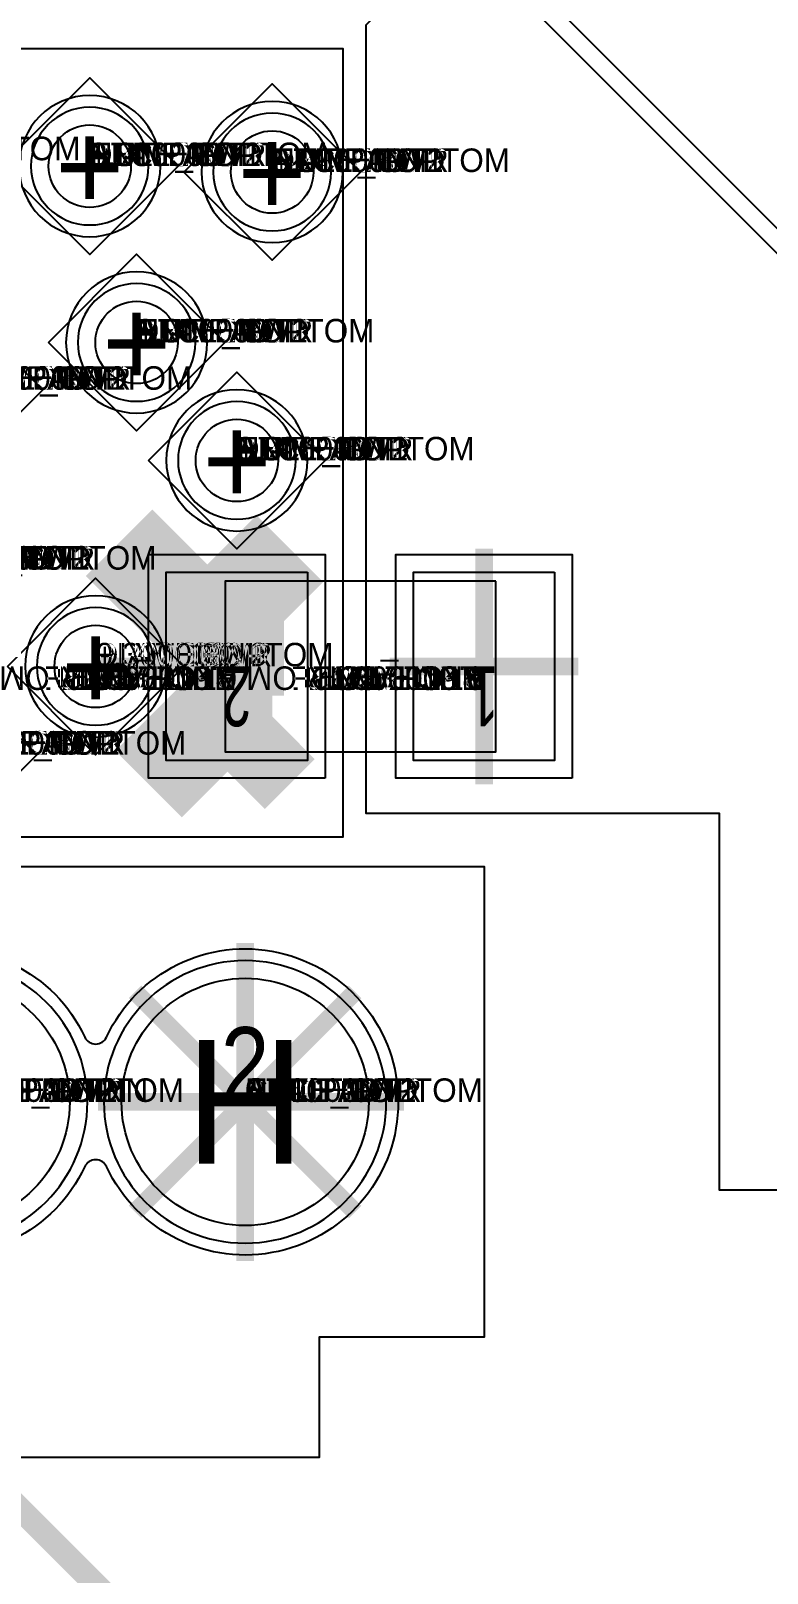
# Model space of a CAD drawing. Extents: x 0 to 323, y 0 to 320.
# Drawn here: x 126.45 to 132.71, y 74 to 87.1 of the extents above; entities that cross this region are included whole.
import ezdxf
from ezdxf.enums import TextEntityAlignment as Align

# ---------------------------------------------------------------- set-up
doc = ezdxf.new("R2010")
doc.units = 0
doc.header["$MEASUREMENT"] = 0
doc.layers.get('0').update_dxf_attribs({"linetype": 'CONTINUOUS'})
for name, color, linetype in [('CDN_FIGURES', 7, 'CONTINUOUS'), ('ETCH_BOTTOM', 7, 'CONTINUOUS'), ('ETCH_GND', 3, 'CONTINUOUS'), ('ETCH_INT1', 4, 'CONTINUOUS'), ('ETCH_INT2', 5, 'CONTINUOUS'), ('ETCH_PWR', 6, 'CONTINUOUS'), ('ETCH_TOP', 2, 'CONTINUOUS'), ('MANUFACTURING_NCLEGEND-1-6', 8, 'CONTINUOUS'), ('PACKAGE_GEOMETRY_ASSEMBLY_TOP', 11, 'CONTINUOUS'), ('PACKAGE_GEOMETRY_PIN_NUMBER', 9, 'CONTINUOUS')]:
    doc.layers.add(name, color=color, linetype=linetype)

# ---------------------------------------------------------------- blocks, each defined once
blk = doc.blocks.new('PAD_INFO')
for tag in ['SHAPE_TYPE', 'PAD_HEIGHT', 'PAD_LAYER', 'PAD_TYPE', 'PAD_WIDTH']:
    blk.add_attdef(tag, (0, 0), '', height=0.2)
at = {"flags": 2}
blk.add_attdef('CDN_TYPE', (0, 0), '', height=0.2, dxfattribs=at)
blk = doc.blocks.new('DRILL_INFO')
at = {"flags": 2}
blk.add_attdef('CDN_TYPE', (0, 0), '', height=0.2, dxfattribs=at)
for tag in ['FSHAPE', 'FCHAR', 'DRILL_HEIGHT', 'DIAMETER', 'PLATED', 'DRILL_WIDTH']:
    blk.add_attdef(tag, (0, 0), '', height=0.2)
blk = doc.blocks.new('VIA0700X0300')
at = {"layer": 'ETCH_BOTTOM'}
blk.add_circle((0, 0), 0.35, dxfattribs=at)
at = {"layer": 'ETCH_GND'}
blk.add_circle((0, 0), 0.35, dxfattribs=at)
at = {"layer": 'ETCH_INT1'}
blk.add_circle((0, 0), 0.35, dxfattribs=at)
at = {"layer": 'ETCH_INT2'}
blk.add_circle((0, 0), 0.35, dxfattribs=at)
at = {"layer": 'ETCH_PWR'}
blk.add_circle((0, 0), 0.35, dxfattribs=at)
at = {"layer": 'ETCH_TOP'}
blk.add_circle((0, 0), 0.35, dxfattribs=at)
ref = blk.add_blockref('PAD_INFO', (0, 0))
ref.add_attrib('PAD_LAYER', 'ETCH_TOP', (0, 0), dxfattribs={"height": 0.2})
ref.add_attrib('SHAPE_TYPE', 'NULL', (0, 0), dxfattribs={"height": 0.2})
ref.add_attrib('PAD_TYPE', 'ANTIPAD', (0, 0), dxfattribs={"height": 0.2})
ref.add_attrib('PAD_WIDTH', '0.000000', (0, 0), dxfattribs={"height": 0.2})
ref.add_attrib('PAD_HEIGHT', '0.000000', (0, 0), dxfattribs={"height": 0.2})
ref = blk.add_blockref('PAD_INFO', (0, 0))
ref.add_attrib('PAD_LAYER', 'ETCH_GND', (0, 0), dxfattribs={"height": 0.2})
ref.add_attrib('SHAPE_TYPE', 'NULL', (0, 0), dxfattribs={"height": 0.2})
ref.add_attrib('PAD_TYPE', 'ANTIPAD', (0, 0), dxfattribs={"height": 0.2})
ref.add_attrib('PAD_WIDTH', '0.000000', (0, 0), dxfattribs={"height": 0.2})
ref.add_attrib('PAD_HEIGHT', '0.000000', (0, 0), dxfattribs={"height": 0.2})
ref = blk.add_blockref('PAD_INFO', (0, 0))
ref.add_attrib('PAD_LAYER', 'ETCH_INT1', (0, 0), dxfattribs={"height": 0.2})
ref.add_attrib('SHAPE_TYPE', 'NULL', (0, 0), dxfattribs={"height": 0.2})
ref.add_attrib('PAD_TYPE', 'ANTIPAD', (0, 0), dxfattribs={"height": 0.2})
ref.add_attrib('PAD_WIDTH', '0.000000', (0, 0), dxfattribs={"height": 0.2})
ref.add_attrib('PAD_HEIGHT', '0.000000', (0, 0), dxfattribs={"height": 0.2})
ref = blk.add_blockref('PAD_INFO', (0, 0))
ref.add_attrib('PAD_LAYER', 'ETCH_INT2', (0, 0), dxfattribs={"height": 0.2})
ref.add_attrib('SHAPE_TYPE', 'NULL', (0, 0), dxfattribs={"height": 0.2})
ref.add_attrib('PAD_TYPE', 'ANTIPAD', (0, 0), dxfattribs={"height": 0.2})
ref.add_attrib('PAD_WIDTH', '0.000000', (0, 0), dxfattribs={"height": 0.2})
ref.add_attrib('PAD_HEIGHT', '0.000000', (0, 0), dxfattribs={"height": 0.2})
ref = blk.add_blockref('PAD_INFO', (0, 0))
ref.add_attrib('PAD_LAYER', 'ETCH_PWR', (0, 0), dxfattribs={"height": 0.2})
ref.add_attrib('SHAPE_TYPE', 'NULL', (0, 0), dxfattribs={"height": 0.2})
ref.add_attrib('PAD_TYPE', 'ANTIPAD', (0, 0), dxfattribs={"height": 0.2})
ref.add_attrib('PAD_WIDTH', '0.000000', (0, 0), dxfattribs={"height": 0.2})
ref.add_attrib('PAD_HEIGHT', '0.000000', (0, 0), dxfattribs={"height": 0.2})
ref = blk.add_blockref('PAD_INFO', (0, 0))
ref.add_attrib('PAD_LAYER', 'ETCH_BOTTOM', (0, 0), dxfattribs={"height": 0.2})
ref.add_attrib('SHAPE_TYPE', 'NULL', (0, 0), dxfattribs={"height": 0.2})
ref.add_attrib('PAD_TYPE', 'ANTIPAD', (0, 0), dxfattribs={"height": 0.2})
ref.add_attrib('PAD_WIDTH', '0.000000', (0, 0), dxfattribs={"height": 0.2})
ref.add_attrib('PAD_HEIGHT', '0.000000', (0, 0), dxfattribs={"height": 0.2})
ref = blk.add_blockref('PAD_INFO', (0, 0))
ref.add_attrib('PAD_LAYER', 'ETCH_TOP', (0, 0), dxfattribs={"height": 0.2})
ref.add_attrib('SHAPE_TYPE', 'NULL', (0, 0), dxfattribs={"height": 0.2})
ref.add_attrib('PAD_TYPE', 'THERMAL', (0, 0), dxfattribs={"height": 0.2})
ref.add_attrib('PAD_WIDTH', '0.000000', (0, 0), dxfattribs={"height": 0.2})
ref.add_attrib('PAD_HEIGHT', '0.000000', (0, 0), dxfattribs={"height": 0.2})
ref = blk.add_blockref('PAD_INFO', (0, 0))
ref.add_attrib('PAD_LAYER', 'ETCH_GND', (0, 0), dxfattribs={"height": 0.2})
ref.add_attrib('SHAPE_TYPE', 'NULL', (0, 0), dxfattribs={"height": 0.2})
ref.add_attrib('PAD_TYPE', 'THERMAL', (0, 0), dxfattribs={"height": 0.2})
ref.add_attrib('PAD_WIDTH', '0.000000', (0, 0), dxfattribs={"height": 0.2})
ref.add_attrib('PAD_HEIGHT', '0.000000', (0, 0), dxfattribs={"height": 0.2})
ref = blk.add_blockref('PAD_INFO', (0, 0))
ref.add_attrib('PAD_LAYER', 'ETCH_INT1', (0, 0), dxfattribs={"height": 0.2})
ref.add_attrib('SHAPE_TYPE', 'NULL', (0, 0), dxfattribs={"height": 0.2})
ref.add_attrib('PAD_TYPE', 'THERMAL', (0, 0), dxfattribs={"height": 0.2})
ref.add_attrib('PAD_WIDTH', '0.000000', (0, 0), dxfattribs={"height": 0.2})
ref.add_attrib('PAD_HEIGHT', '0.000000', (0, 0), dxfattribs={"height": 0.2})
ref = blk.add_blockref('PAD_INFO', (0, 0))
ref.add_attrib('PAD_LAYER', 'ETCH_INT2', (0, 0), dxfattribs={"height": 0.2})
ref.add_attrib('SHAPE_TYPE', 'NULL', (0, 0), dxfattribs={"height": 0.2})
ref.add_attrib('PAD_TYPE', 'THERMAL', (0, 0), dxfattribs={"height": 0.2})
ref.add_attrib('PAD_WIDTH', '0.000000', (0, 0), dxfattribs={"height": 0.2})
ref.add_attrib('PAD_HEIGHT', '0.000000', (0, 0), dxfattribs={"height": 0.2})
ref = blk.add_blockref('PAD_INFO', (0, 0))
ref.add_attrib('PAD_LAYER', 'ETCH_PWR', (0, 0), dxfattribs={"height": 0.2})
ref.add_attrib('SHAPE_TYPE', 'NULL', (0, 0), dxfattribs={"height": 0.2})
ref.add_attrib('PAD_TYPE', 'THERMAL', (0, 0), dxfattribs={"height": 0.2})
ref.add_attrib('PAD_WIDTH', '0.000000', (0, 0), dxfattribs={"height": 0.2})
ref.add_attrib('PAD_HEIGHT', '0.000000', (0, 0), dxfattribs={"height": 0.2})
ref = blk.add_blockref('PAD_INFO', (0, 0))
ref.add_attrib('PAD_LAYER', 'ETCH_BOTTOM', (0, 0), dxfattribs={"height": 0.2})
ref.add_attrib('SHAPE_TYPE', 'NULL', (0, 0), dxfattribs={"height": 0.2})
ref.add_attrib('PAD_TYPE', 'THERMAL', (0, 0), dxfattribs={"height": 0.2})
ref.add_attrib('PAD_WIDTH', '0.000000', (0, 0), dxfattribs={"height": 0.2})
ref.add_attrib('PAD_HEIGHT', '0.000000', (0, 0), dxfattribs={"height": 0.2})
ref = blk.add_blockref('PAD_INFO', (0, 0))
ref.add_attrib('PAD_LAYER', 'ETCH_TOP', (0, 0), dxfattribs={"height": 0.2})
ref.add_attrib('SHAPE_TYPE', 'CIRCLE', (0, 0), dxfattribs={"height": 0.2})
ref.add_attrib('PAD_TYPE', 'REGULAR', (0, 0), dxfattribs={"height": 0.2})
ref.add_attrib('PAD_WIDTH', '0.700000', (0, 0), dxfattribs={"height": 0.2})
ref.add_attrib('PAD_HEIGHT', '0.700000', (0, 0), dxfattribs={"height": 0.2})
ref = blk.add_blockref('PAD_INFO', (0, 0))
ref.add_attrib('PAD_LAYER', 'ETCH_GND', (0, 0), dxfattribs={"height": 0.2})
ref.add_attrib('SHAPE_TYPE', 'CIRCLE', (0, 0), dxfattribs={"height": 0.2})
ref.add_attrib('PAD_TYPE', 'REGULAR', (0, 0), dxfattribs={"height": 0.2})
ref.add_attrib('PAD_WIDTH', '0.700000', (0, 0), dxfattribs={"height": 0.2})
ref.add_attrib('PAD_HEIGHT', '0.700000', (0, 0), dxfattribs={"height": 0.2})
ref = blk.add_blockref('PAD_INFO', (0, 0))
ref.add_attrib('PAD_LAYER', 'ETCH_INT1', (0, 0), dxfattribs={"height": 0.2})
ref.add_attrib('SHAPE_TYPE', 'CIRCLE', (0, 0), dxfattribs={"height": 0.2})
ref.add_attrib('PAD_TYPE', 'REGULAR', (0, 0), dxfattribs={"height": 0.2})
ref.add_attrib('PAD_WIDTH', '0.700000', (0, 0), dxfattribs={"height": 0.2})
ref.add_attrib('PAD_HEIGHT', '0.700000', (0, 0), dxfattribs={"height": 0.2})
ref = blk.add_blockref('PAD_INFO', (0, 0))
ref.add_attrib('PAD_LAYER', 'ETCH_INT2', (0, 0), dxfattribs={"height": 0.2})
ref.add_attrib('SHAPE_TYPE', 'CIRCLE', (0, 0), dxfattribs={"height": 0.2})
ref.add_attrib('PAD_TYPE', 'REGULAR', (0, 0), dxfattribs={"height": 0.2})
ref.add_attrib('PAD_WIDTH', '0.700000', (0, 0), dxfattribs={"height": 0.2})
ref.add_attrib('PAD_HEIGHT', '0.700000', (0, 0), dxfattribs={"height": 0.2})
ref = blk.add_blockref('PAD_INFO', (0, 0))
ref.add_attrib('PAD_LAYER', 'ETCH_PWR', (0, 0), dxfattribs={"height": 0.2})
ref.add_attrib('SHAPE_TYPE', 'CIRCLE', (0, 0), dxfattribs={"height": 0.2})
ref.add_attrib('PAD_TYPE', 'REGULAR', (0, 0), dxfattribs={"height": 0.2})
ref.add_attrib('PAD_WIDTH', '0.700000', (0, 0), dxfattribs={"height": 0.2})
ref.add_attrib('PAD_HEIGHT', '0.700000', (0, 0), dxfattribs={"height": 0.2})
ref = blk.add_blockref('PAD_INFO', (0, 0))
ref.add_attrib('PAD_LAYER', 'ETCH_BOTTOM', (0, 0), dxfattribs={"height": 0.2})
ref.add_attrib('SHAPE_TYPE', 'CIRCLE', (0, 0), dxfattribs={"height": 0.2})
ref.add_attrib('PAD_TYPE', 'REGULAR', (0, 0), dxfattribs={"height": 0.2})
ref.add_attrib('PAD_WIDTH', '0.700000', (0, 0), dxfattribs={"height": 0.2})
ref.add_attrib('PAD_HEIGHT', '0.700000', (0, 0), dxfattribs={"height": 0.2})
ref = blk.add_blockref('DRILL_INFO', (0, 0))
ref.add_attrib('DIAMETER', '0.300000', (0, 0), dxfattribs={"height": 0.2})
ref.add_attrib('PLATED', 'PLATED', (0, 0), dxfattribs={"height": 0.2})
ref.add_attrib('FSHAPE', 'DIAMOND', (0, 0), dxfattribs={"height": 0.2})
ref.add_attrib('FCHAR', '+', (0, 0), dxfattribs={"height": 0.2})
ref.add_attrib('DRILL_WIDTH', '1.500000', (0, 0), dxfattribs={"height": 0.2})
ref.add_attrib('DRILL_HEIGHT', '1.500000', (0, 0), dxfattribs={"height": 0.2})
for tag in ['CDN_TYPE', 'PIN']:
    blk.add_attdef(tag, (0, 0), '', height=0.2)
at = {"flags": 2}
for tag in ['PSTKNAME', 'BBV']:
    blk.add_attdef(tag, (0, 0), '', height=0.2, dxfattribs=at)
blk = doc.blocks.new('FIGURE_DIAMOND')
at = {"layer": 'CDN_FIGURES'}
blk.add_lwpolyline([(-0.5, 0), (0, 0.5), (0.5, 0), (0, -0.5)], close=True, dxfattribs=at)
blk = doc.blocks.new('CR2100X1500TH')
at = {"layer": 'ETCH_BOTTOM'}
blk.add_circle((0, 0), 1.05, dxfattribs=at)
at = {"layer": 'ETCH_GND'}
blk.add_circle((0, 0), 1.05, dxfattribs=at)
at = {"layer": 'ETCH_INT1'}
blk.add_circle((0, 0), 1.05, dxfattribs=at)
at = {"layer": 'ETCH_INT2'}
blk.add_circle((0, 0), 1.05, dxfattribs=at)
at = {"layer": 'ETCH_PWR'}
blk.add_circle((0, 0), 1.05, dxfattribs=at)
at = {"layer": 'ETCH_TOP'}
blk.add_circle((0, 0), 1.05, dxfattribs=at)
ref = blk.add_blockref('PAD_INFO', (0, 0))
ref.add_attrib('PAD_LAYER', 'ETCH_TOP', (0, 0), dxfattribs={"height": 0.2})
ref.add_attrib('SHAPE_TYPE', 'NULL', (0, 0), dxfattribs={"height": 0.2})
ref.add_attrib('PAD_TYPE', 'ANTIPAD', (0, 0), dxfattribs={"height": 0.2})
ref.add_attrib('PAD_WIDTH', '0.000000', (0, 0), dxfattribs={"height": 0.2})
ref.add_attrib('PAD_HEIGHT', '0.000000', (0, 0), dxfattribs={"height": 0.2})
ref = blk.add_blockref('PAD_INFO', (0, 0))
ref.add_attrib('PAD_LAYER', 'ETCH_GND', (0, 0), dxfattribs={"height": 0.2})
ref.add_attrib('SHAPE_TYPE', 'NULL', (0, 0), dxfattribs={"height": 0.2})
ref.add_attrib('PAD_TYPE', 'ANTIPAD', (0, 0), dxfattribs={"height": 0.2})
ref.add_attrib('PAD_WIDTH', '0.000000', (0, 0), dxfattribs={"height": 0.2})
ref.add_attrib('PAD_HEIGHT', '0.000000', (0, 0), dxfattribs={"height": 0.2})
ref = blk.add_blockref('PAD_INFO', (0, 0))
ref.add_attrib('PAD_LAYER', 'ETCH_INT1', (0, 0), dxfattribs={"height": 0.2})
ref.add_attrib('SHAPE_TYPE', 'NULL', (0, 0), dxfattribs={"height": 0.2})
ref.add_attrib('PAD_TYPE', 'ANTIPAD', (0, 0), dxfattribs={"height": 0.2})
ref.add_attrib('PAD_WIDTH', '0.000000', (0, 0), dxfattribs={"height": 0.2})
ref.add_attrib('PAD_HEIGHT', '0.000000', (0, 0), dxfattribs={"height": 0.2})
ref = blk.add_blockref('PAD_INFO', (0, 0))
ref.add_attrib('PAD_LAYER', 'ETCH_INT2', (0, 0), dxfattribs={"height": 0.2})
ref.add_attrib('SHAPE_TYPE', 'NULL', (0, 0), dxfattribs={"height": 0.2})
ref.add_attrib('PAD_TYPE', 'ANTIPAD', (0, 0), dxfattribs={"height": 0.2})
ref.add_attrib('PAD_WIDTH', '0.000000', (0, 0), dxfattribs={"height": 0.2})
ref.add_attrib('PAD_HEIGHT', '0.000000', (0, 0), dxfattribs={"height": 0.2})
ref = blk.add_blockref('PAD_INFO', (0, 0))
ref.add_attrib('PAD_LAYER', 'ETCH_PWR', (0, 0), dxfattribs={"height": 0.2})
ref.add_attrib('SHAPE_TYPE', 'NULL', (0, 0), dxfattribs={"height": 0.2})
ref.add_attrib('PAD_TYPE', 'ANTIPAD', (0, 0), dxfattribs={"height": 0.2})
ref.add_attrib('PAD_WIDTH', '0.000000', (0, 0), dxfattribs={"height": 0.2})
ref.add_attrib('PAD_HEIGHT', '0.000000', (0, 0), dxfattribs={"height": 0.2})
ref = blk.add_blockref('PAD_INFO', (0, 0))
ref.add_attrib('PAD_LAYER', 'ETCH_BOTTOM', (0, 0), dxfattribs={"height": 0.2})
ref.add_attrib('SHAPE_TYPE', 'NULL', (0, 0), dxfattribs={"height": 0.2})
ref.add_attrib('PAD_TYPE', 'ANTIPAD', (0, 0), dxfattribs={"height": 0.2})
ref.add_attrib('PAD_WIDTH', '0.000000', (0, 0), dxfattribs={"height": 0.2})
ref.add_attrib('PAD_HEIGHT', '0.000000', (0, 0), dxfattribs={"height": 0.2})
ref = blk.add_blockref('PAD_INFO', (0, 0))
ref.add_attrib('PAD_LAYER', 'ETCH_TOP', (0, 0), dxfattribs={"height": 0.2})
ref.add_attrib('SHAPE_TYPE', 'NULL', (0, 0), dxfattribs={"height": 0.2})
ref.add_attrib('PAD_TYPE', 'THERMAL', (0, 0), dxfattribs={"height": 0.2})
ref.add_attrib('PAD_WIDTH', '0.000000', (0, 0), dxfattribs={"height": 0.2})
ref.add_attrib('PAD_HEIGHT', '0.000000', (0, 0), dxfattribs={"height": 0.2})
ref = blk.add_blockref('PAD_INFO', (0, 0))
ref.add_attrib('PAD_LAYER', 'ETCH_GND', (0, 0), dxfattribs={"height": 0.2})
ref.add_attrib('SHAPE_TYPE', 'NULL', (0, 0), dxfattribs={"height": 0.2})
ref.add_attrib('PAD_TYPE', 'THERMAL', (0, 0), dxfattribs={"height": 0.2})
ref.add_attrib('PAD_WIDTH', '0.000000', (0, 0), dxfattribs={"height": 0.2})
ref.add_attrib('PAD_HEIGHT', '0.000000', (0, 0), dxfattribs={"height": 0.2})
ref = blk.add_blockref('PAD_INFO', (0, 0))
ref.add_attrib('PAD_LAYER', 'ETCH_INT1', (0, 0), dxfattribs={"height": 0.2})
ref.add_attrib('SHAPE_TYPE', 'NULL', (0, 0), dxfattribs={"height": 0.2})
ref.add_attrib('PAD_TYPE', 'THERMAL', (0, 0), dxfattribs={"height": 0.2})
ref.add_attrib('PAD_WIDTH', '0.000000', (0, 0), dxfattribs={"height": 0.2})
ref.add_attrib('PAD_HEIGHT', '0.000000', (0, 0), dxfattribs={"height": 0.2})
ref = blk.add_blockref('PAD_INFO', (0, 0))
ref.add_attrib('PAD_LAYER', 'ETCH_INT2', (0, 0), dxfattribs={"height": 0.2})
ref.add_attrib('SHAPE_TYPE', 'NULL', (0, 0), dxfattribs={"height": 0.2})
ref.add_attrib('PAD_TYPE', 'THERMAL', (0, 0), dxfattribs={"height": 0.2})
ref.add_attrib('PAD_WIDTH', '0.000000', (0, 0), dxfattribs={"height": 0.2})
ref.add_attrib('PAD_HEIGHT', '0.000000', (0, 0), dxfattribs={"height": 0.2})
ref = blk.add_blockref('PAD_INFO', (0, 0))
ref.add_attrib('PAD_LAYER', 'ETCH_PWR', (0, 0), dxfattribs={"height": 0.2})
ref.add_attrib('SHAPE_TYPE', 'NULL', (0, 0), dxfattribs={"height": 0.2})
ref.add_attrib('PAD_TYPE', 'THERMAL', (0, 0), dxfattribs={"height": 0.2})
ref.add_attrib('PAD_WIDTH', '0.000000', (0, 0), dxfattribs={"height": 0.2})
ref.add_attrib('PAD_HEIGHT', '0.000000', (0, 0), dxfattribs={"height": 0.2})
ref = blk.add_blockref('PAD_INFO', (0, 0))
ref.add_attrib('PAD_LAYER', 'ETCH_BOTTOM', (0, 0), dxfattribs={"height": 0.2})
ref.add_attrib('SHAPE_TYPE', 'NULL', (0, 0), dxfattribs={"height": 0.2})
ref.add_attrib('PAD_TYPE', 'THERMAL', (0, 0), dxfattribs={"height": 0.2})
ref.add_attrib('PAD_WIDTH', '0.000000', (0, 0), dxfattribs={"height": 0.2})
ref.add_attrib('PAD_HEIGHT', '0.000000', (0, 0), dxfattribs={"height": 0.2})
ref = blk.add_blockref('PAD_INFO', (0, 0))
ref.add_attrib('PAD_LAYER', 'ETCH_TOP', (0, 0), dxfattribs={"height": 0.2})
ref.add_attrib('SHAPE_TYPE', 'CIRCLE', (0, 0), dxfattribs={"height": 0.2})
ref.add_attrib('PAD_TYPE', 'REGULAR', (0, 0), dxfattribs={"height": 0.2})
ref.add_attrib('PAD_WIDTH', '2.100000', (0, 0), dxfattribs={"height": 0.2})
ref.add_attrib('PAD_HEIGHT', '2.100000', (0, 0), dxfattribs={"height": 0.2})
ref = blk.add_blockref('PAD_INFO', (0, 0))
ref.add_attrib('PAD_LAYER', 'ETCH_GND', (0, 0), dxfattribs={"height": 0.2})
ref.add_attrib('SHAPE_TYPE', 'CIRCLE', (0, 0), dxfattribs={"height": 0.2})
ref.add_attrib('PAD_TYPE', 'REGULAR', (0, 0), dxfattribs={"height": 0.2})
ref.add_attrib('PAD_WIDTH', '2.100000', (0, 0), dxfattribs={"height": 0.2})
ref.add_attrib('PAD_HEIGHT', '2.100000', (0, 0), dxfattribs={"height": 0.2})
ref = blk.add_blockref('PAD_INFO', (0, 0))
ref.add_attrib('PAD_LAYER', 'ETCH_INT1', (0, 0), dxfattribs={"height": 0.2})
ref.add_attrib('SHAPE_TYPE', 'CIRCLE', (0, 0), dxfattribs={"height": 0.2})
ref.add_attrib('PAD_TYPE', 'REGULAR', (0, 0), dxfattribs={"height": 0.2})
ref.add_attrib('PAD_WIDTH', '2.100000', (0, 0), dxfattribs={"height": 0.2})
ref.add_attrib('PAD_HEIGHT', '2.100000', (0, 0), dxfattribs={"height": 0.2})
ref = blk.add_blockref('PAD_INFO', (0, 0))
ref.add_attrib('PAD_LAYER', 'ETCH_INT2', (0, 0), dxfattribs={"height": 0.2})
ref.add_attrib('SHAPE_TYPE', 'CIRCLE', (0, 0), dxfattribs={"height": 0.2})
ref.add_attrib('PAD_TYPE', 'REGULAR', (0, 0), dxfattribs={"height": 0.2})
ref.add_attrib('PAD_WIDTH', '2.100000', (0, 0), dxfattribs={"height": 0.2})
ref.add_attrib('PAD_HEIGHT', '2.100000', (0, 0), dxfattribs={"height": 0.2})
ref = blk.add_blockref('PAD_INFO', (0, 0))
ref.add_attrib('PAD_LAYER', 'ETCH_PWR', (0, 0), dxfattribs={"height": 0.2})
ref.add_attrib('SHAPE_TYPE', 'CIRCLE', (0, 0), dxfattribs={"height": 0.2})
ref.add_attrib('PAD_TYPE', 'REGULAR', (0, 0), dxfattribs={"height": 0.2})
ref.add_attrib('PAD_WIDTH', '2.100000', (0, 0), dxfattribs={"height": 0.2})
ref.add_attrib('PAD_HEIGHT', '2.100000', (0, 0), dxfattribs={"height": 0.2})
ref = blk.add_blockref('PAD_INFO', (0, 0))
ref.add_attrib('PAD_LAYER', 'ETCH_BOTTOM', (0, 0), dxfattribs={"height": 0.2})
ref.add_attrib('SHAPE_TYPE', 'CIRCLE', (0, 0), dxfattribs={"height": 0.2})
ref.add_attrib('PAD_TYPE', 'REGULAR', (0, 0), dxfattribs={"height": 0.2})
ref.add_attrib('PAD_WIDTH', '2.100000', (0, 0), dxfattribs={"height": 0.2})
ref.add_attrib('PAD_HEIGHT', '2.100000', (0, 0), dxfattribs={"height": 0.2})
ref = blk.add_blockref('DRILL_INFO', (0, 0))
ref.add_attrib('DIAMETER', '1.500000', (0, 0), dxfattribs={"height": 0.2})
ref.add_attrib('PLATED', 'PLATED', (0, 0), dxfattribs={"height": 0.2})
ref.add_attrib('FSHAPE', 'CIRCLE', (0, 0), dxfattribs={"height": 0.2})
ref.add_attrib('FCHAR', 'H', (0, 0), dxfattribs={"height": 0.2})
ref.add_attrib('DRILL_WIDTH', '2.100000', (0, 0), dxfattribs={"height": 0.2})
ref.add_attrib('DRILL_HEIGHT', '2.100000', (0, 0), dxfattribs={"height": 0.2})
for tag in ['CDN_TYPE', 'PIN']:
    blk.add_attdef(tag, (0, 0), '', height=0.2)
at = {"flags": 2}
for tag in ['PSTKNAME', 'BBV']:
    blk.add_attdef(tag, (0, 0), '', height=0.2, dxfattribs=at)
blk = doc.blocks.new('F535')
at = {"layer": 'PACKAGE_GEOMETRY_ASSEMBLY_TOP'}
blk.add_lwpolyline([(-3.3, 2), (3.3, 2), (3.3, -2), (1.9, -2), (1.9, -3.02), (-1.9, -3.02), (-1.9, -2), (-3.3, -2)], close=True, dxfattribs=at)
at = {"layer": 'ETCH_TOP'}
ref = blk.add_blockref('CR2100X1500TH', (-1.27, 0), dxfattribs=at)
ref.add_attrib('CDN_TYPE', 'PIN', (0, 0), dxfattribs={"height": 0.2})
ref.add_attrib('PIN', '1', (0, 0), dxfattribs={"height": 0.2})
ref = blk.add_blockref('CR2100X1500TH', (1.27, 0), dxfattribs=at)
ref.add_attrib('CDN_TYPE', 'PIN', (0, 0), dxfattribs={"height": 0.2})
ref.add_attrib('PIN', '2', (0, 0), dxfattribs={"height": 0.2})
at = {"flags": 2}
for tag in ['SYMBOL_TYPE', 'CDN_TYPE', 'REFDES']:
    blk.add_attdef(tag, (0, 0), '', height=0.2, dxfattribs=at)
blk = doc.blocks.new('FIGURE_CIRCLE')
at = {"layer": 'CDN_FIGURES'}
blk.add_circle((0, 0), 0.5, dxfattribs=at)
blk = doc.blocks.new('RC1200X1600TS')
at = {"layer": 'ETCH_TOP'}
blk.add_lwpolyline([(-0.6, -0.8), (-0.6, 0.8), (0.6, 0.8), (0.6, -0.8)], close=True, dxfattribs=at)
ref = blk.add_blockref('PAD_INFO', (0, 0))
ref.add_attrib('PAD_LAYER', 'ETCH_TOP', (0, 0), dxfattribs={"height": 0.2})
ref.add_attrib('SHAPE_TYPE', 'NULL', (0, 0), dxfattribs={"height": 0.2})
ref.add_attrib('PAD_TYPE', 'ANTIPAD', (0, 0), dxfattribs={"height": 0.2})
ref.add_attrib('PAD_WIDTH', '0.000000', (0, 0), dxfattribs={"height": 0.2})
ref.add_attrib('PAD_HEIGHT', '0.000000', (0, 0), dxfattribs={"height": 0.2})
ref = blk.add_blockref('PAD_INFO', (0, 0))
ref.add_attrib('PAD_LAYER', 'ETCH_GND', (0, 0), dxfattribs={"height": 0.2})
ref.add_attrib('SHAPE_TYPE', 'NULL', (0, 0), dxfattribs={"height": 0.2})
ref.add_attrib('PAD_TYPE', 'ANTIPAD', (0, 0), dxfattribs={"height": 0.2})
ref.add_attrib('PAD_WIDTH', '0.000000', (0, 0), dxfattribs={"height": 0.2})
ref.add_attrib('PAD_HEIGHT', '0.000000', (0, 0), dxfattribs={"height": 0.2})
ref = blk.add_blockref('PAD_INFO', (0, 0))
ref.add_attrib('PAD_LAYER', 'ETCH_INT1', (0, 0), dxfattribs={"height": 0.2})
ref.add_attrib('SHAPE_TYPE', 'NULL', (0, 0), dxfattribs={"height": 0.2})
ref.add_attrib('PAD_TYPE', 'ANTIPAD', (0, 0), dxfattribs={"height": 0.2})
ref.add_attrib('PAD_WIDTH', '0.000000', (0, 0), dxfattribs={"height": 0.2})
ref.add_attrib('PAD_HEIGHT', '0.000000', (0, 0), dxfattribs={"height": 0.2})
ref = blk.add_blockref('PAD_INFO', (0, 0))
ref.add_attrib('PAD_LAYER', 'ETCH_INT2', (0, 0), dxfattribs={"height": 0.2})
ref.add_attrib('SHAPE_TYPE', 'NULL', (0, 0), dxfattribs={"height": 0.2})
ref.add_attrib('PAD_TYPE', 'ANTIPAD', (0, 0), dxfattribs={"height": 0.2})
ref.add_attrib('PAD_WIDTH', '0.000000', (0, 0), dxfattribs={"height": 0.2})
ref.add_attrib('PAD_HEIGHT', '0.000000', (0, 0), dxfattribs={"height": 0.2})
ref = blk.add_blockref('PAD_INFO', (0, 0))
ref.add_attrib('PAD_LAYER', 'ETCH_PWR', (0, 0), dxfattribs={"height": 0.2})
ref.add_attrib('SHAPE_TYPE', 'NULL', (0, 0), dxfattribs={"height": 0.2})
ref.add_attrib('PAD_TYPE', 'ANTIPAD', (0, 0), dxfattribs={"height": 0.2})
ref.add_attrib('PAD_WIDTH', '0.000000', (0, 0), dxfattribs={"height": 0.2})
ref.add_attrib('PAD_HEIGHT', '0.000000', (0, 0), dxfattribs={"height": 0.2})
ref = blk.add_blockref('PAD_INFO', (0, 0))
ref.add_attrib('PAD_LAYER', 'ETCH_BOTTOM', (0, 0), dxfattribs={"height": 0.2})
ref.add_attrib('SHAPE_TYPE', 'NULL', (0, 0), dxfattribs={"height": 0.2})
ref.add_attrib('PAD_TYPE', 'ANTIPAD', (0, 0), dxfattribs={"height": 0.2})
ref.add_attrib('PAD_WIDTH', '0.000000', (0, 0), dxfattribs={"height": 0.2})
ref.add_attrib('PAD_HEIGHT', '0.000000', (0, 0), dxfattribs={"height": 0.2})
ref = blk.add_blockref('PAD_INFO', (0, 0))
ref.add_attrib('PAD_LAYER', 'ETCH_TOP', (0, 0), dxfattribs={"height": 0.2})
ref.add_attrib('SHAPE_TYPE', 'NULL', (0, 0), dxfattribs={"height": 0.2})
ref.add_attrib('PAD_TYPE', 'THERMAL', (0, 0), dxfattribs={"height": 0.2})
ref.add_attrib('PAD_WIDTH', '0.000000', (0, 0), dxfattribs={"height": 0.2})
ref.add_attrib('PAD_HEIGHT', '0.000000', (0, 0), dxfattribs={"height": 0.2})
ref = blk.add_blockref('PAD_INFO', (0, 0))
ref.add_attrib('PAD_LAYER', 'ETCH_GND', (0, 0), dxfattribs={"height": 0.2})
ref.add_attrib('SHAPE_TYPE', 'NULL', (0, 0), dxfattribs={"height": 0.2})
ref.add_attrib('PAD_TYPE', 'THERMAL', (0, 0), dxfattribs={"height": 0.2})
ref.add_attrib('PAD_WIDTH', '0.000000', (0, 0), dxfattribs={"height": 0.2})
ref.add_attrib('PAD_HEIGHT', '0.000000', (0, 0), dxfattribs={"height": 0.2})
ref = blk.add_blockref('PAD_INFO', (0, 0))
ref.add_attrib('PAD_LAYER', 'ETCH_INT1', (0, 0), dxfattribs={"height": 0.2})
ref.add_attrib('SHAPE_TYPE', 'NULL', (0, 0), dxfattribs={"height": 0.2})
ref.add_attrib('PAD_TYPE', 'THERMAL', (0, 0), dxfattribs={"height": 0.2})
ref.add_attrib('PAD_WIDTH', '0.000000', (0, 0), dxfattribs={"height": 0.2})
ref.add_attrib('PAD_HEIGHT', '0.000000', (0, 0), dxfattribs={"height": 0.2})
ref = blk.add_blockref('PAD_INFO', (0, 0))
ref.add_attrib('PAD_LAYER', 'ETCH_INT2', (0, 0), dxfattribs={"height": 0.2})
ref.add_attrib('SHAPE_TYPE', 'NULL', (0, 0), dxfattribs={"height": 0.2})
ref.add_attrib('PAD_TYPE', 'THERMAL', (0, 0), dxfattribs={"height": 0.2})
ref.add_attrib('PAD_WIDTH', '0.000000', (0, 0), dxfattribs={"height": 0.2})
ref.add_attrib('PAD_HEIGHT', '0.000000', (0, 0), dxfattribs={"height": 0.2})
ref = blk.add_blockref('PAD_INFO', (0, 0))
ref.add_attrib('PAD_LAYER', 'ETCH_PWR', (0, 0), dxfattribs={"height": 0.2})
ref.add_attrib('SHAPE_TYPE', 'NULL', (0, 0), dxfattribs={"height": 0.2})
ref.add_attrib('PAD_TYPE', 'THERMAL', (0, 0), dxfattribs={"height": 0.2})
ref.add_attrib('PAD_WIDTH', '0.000000', (0, 0), dxfattribs={"height": 0.2})
ref.add_attrib('PAD_HEIGHT', '0.000000', (0, 0), dxfattribs={"height": 0.2})
ref = blk.add_blockref('PAD_INFO', (0, 0))
ref.add_attrib('PAD_LAYER', 'ETCH_BOTTOM', (0, 0), dxfattribs={"height": 0.2})
ref.add_attrib('SHAPE_TYPE', 'NULL', (0, 0), dxfattribs={"height": 0.2})
ref.add_attrib('PAD_TYPE', 'THERMAL', (0, 0), dxfattribs={"height": 0.2})
ref.add_attrib('PAD_WIDTH', '0.000000', (0, 0), dxfattribs={"height": 0.2})
ref.add_attrib('PAD_HEIGHT', '0.000000', (0, 0), dxfattribs={"height": 0.2})
ref = blk.add_blockref('PAD_INFO', (0, 0))
ref.add_attrib('PAD_LAYER', 'ETCH_GND', (0, 0), dxfattribs={"height": 0.2})
ref.add_attrib('SHAPE_TYPE', 'NULL', (0, 0), dxfattribs={"height": 0.2})
ref.add_attrib('PAD_TYPE', 'REGULAR', (0, 0), dxfattribs={"height": 0.2})
ref.add_attrib('PAD_WIDTH', '0.000000', (0, 0), dxfattribs={"height": 0.2})
ref.add_attrib('PAD_HEIGHT', '0.000000', (0, 0), dxfattribs={"height": 0.2})
ref = blk.add_blockref('PAD_INFO', (0, 0))
ref.add_attrib('PAD_LAYER', 'ETCH_INT1', (0, 0), dxfattribs={"height": 0.2})
ref.add_attrib('SHAPE_TYPE', 'NULL', (0, 0), dxfattribs={"height": 0.2})
ref.add_attrib('PAD_TYPE', 'REGULAR', (0, 0), dxfattribs={"height": 0.2})
ref.add_attrib('PAD_WIDTH', '0.000000', (0, 0), dxfattribs={"height": 0.2})
ref.add_attrib('PAD_HEIGHT', '0.000000', (0, 0), dxfattribs={"height": 0.2})
ref = blk.add_blockref('PAD_INFO', (0, 0))
ref.add_attrib('PAD_LAYER', 'ETCH_INT2', (0, 0), dxfattribs={"height": 0.2})
ref.add_attrib('SHAPE_TYPE', 'NULL', (0, 0), dxfattribs={"height": 0.2})
ref.add_attrib('PAD_TYPE', 'REGULAR', (0, 0), dxfattribs={"height": 0.2})
ref.add_attrib('PAD_WIDTH', '0.000000', (0, 0), dxfattribs={"height": 0.2})
ref.add_attrib('PAD_HEIGHT', '0.000000', (0, 0), dxfattribs={"height": 0.2})
ref = blk.add_blockref('PAD_INFO', (0, 0))
ref.add_attrib('PAD_LAYER', 'ETCH_PWR', (0, 0), dxfattribs={"height": 0.2})
ref.add_attrib('SHAPE_TYPE', 'NULL', (0, 0), dxfattribs={"height": 0.2})
ref.add_attrib('PAD_TYPE', 'REGULAR', (0, 0), dxfattribs={"height": 0.2})
ref.add_attrib('PAD_WIDTH', '0.000000', (0, 0), dxfattribs={"height": 0.2})
ref.add_attrib('PAD_HEIGHT', '0.000000', (0, 0), dxfattribs={"height": 0.2})
ref = blk.add_blockref('PAD_INFO', (0, 0))
ref.add_attrib('PAD_LAYER', 'ETCH_BOTTOM', (0, 0), dxfattribs={"height": 0.2})
ref.add_attrib('SHAPE_TYPE', 'NULL', (0, 0), dxfattribs={"height": 0.2})
ref.add_attrib('PAD_TYPE', 'REGULAR', (0, 0), dxfattribs={"height": 0.2})
ref.add_attrib('PAD_WIDTH', '0.000000', (0, 0), dxfattribs={"height": 0.2})
ref.add_attrib('PAD_HEIGHT', '0.000000', (0, 0), dxfattribs={"height": 0.2})
ref = blk.add_blockref('DRILL_INFO', (0, 0))
ref.add_attrib('DIAMETER', '0.000000', (0, 0), dxfattribs={"height": 0.2})
ref.add_attrib('PLATED', 'PLATED', (0, 0), dxfattribs={"height": 0.2})
ref.add_attrib('FSHAPE', 'NULL', (0, 0), dxfattribs={"height": 0.2})
ref.add_attrib('DRILL_WIDTH', '0.000000', (0, 0), dxfattribs={"height": 0.2})
ref.add_attrib('DRILL_HEIGHT', '0.000000', (0, 0), dxfattribs={"height": 0.2})
ref = blk.add_blockref('PAD_INFO', (0, 0))
ref.add_attrib('PAD_LAYER', 'ETCH_TOP', (0, 0), dxfattribs={"height": 0.2})
ref.add_attrib('SHAPE_TYPE', 'RECTANGLE', (0, 0), dxfattribs={"height": 0.2})
ref.add_attrib('PAD_TYPE', 'REGULAR', (0, 0), dxfattribs={"height": 0.2})
ref.add_attrib('PAD_WIDTH', '1.200000', (0, 0), dxfattribs={"height": 0.2})
ref.add_attrib('PAD_HEIGHT', '1.600000', (0, 0), dxfattribs={"height": 0.2})
for tag in ['CDN_TYPE', 'PIN']:
    blk.add_attdef(tag, (0, 0), '', height=0.2)
at = {"flags": 2}
for tag in ['PSTKNAME', 'BBV']:
    blk.add_attdef(tag, (0, 0), '', height=0.2, dxfattribs=at)
blk = doc.blocks.new('F55')
at = {"layer": 'PACKAGE_GEOMETRY_ASSEMBLY_TOP'}
blk.add_lwpolyline([(-0.1, -0.725), (2.2, -0.725), (2.2, 0.725), (-0.1, 0.725)], close=True, dxfattribs=at)
at = {"layer": 'ETCH_TOP'}
ref = blk.add_blockref('RC1200X1600TS', (0, 0), dxfattribs=at)
ref.add_attrib('CDN_TYPE', 'PIN', (0, 0), dxfattribs={"height": 0.2})
ref.add_attrib('PIN', '1', (0, 0), dxfattribs={"height": 0.2})
ref = blk.add_blockref('RC1200X1600TS', (2.1, 0), dxfattribs=at)
ref.add_attrib('CDN_TYPE', 'PIN', (0, 0), dxfattribs={"height": 0.2})
ref.add_attrib('PIN', '2', (0, 0), dxfattribs={"height": 0.2})
at = {"flags": 2}
for tag in ['SYMBOL_TYPE', 'CDN_TYPE', 'REFDES']:
    blk.add_attdef(tag, (0, 0), '', height=0.2, dxfattribs=at)

msp = doc.modelspace()

# ---------------------------------------------------------------- linework, layer by layer
at = {"layer": 'ETCH_BOTTOM'}
for points in [[(126.95, 86.55, 1), (126.95, 85.35, 1)], [(128.5, 86.5, 1), (128.5, 85.3, 1)], [(127.348, 85.052, 1), (127.348, 83.852, 1)], [(128.2, 84.05, 1), (128.2, 82.85, 1)], [(127, 82.3, 1), (127, 81.1, 1)], [(126.908, 77.45, -4.507415), (126.908, 78.55, 0.636779), (127.092, 78.55, -4.507415), (127.092, 77.45, 0.636779), (126.908, 77.45)]]:
    msp.add_lwpolyline(points, format="xyb", close=True, dxfattribs=at)
for points in [[(128.27, 78, 0.15, 0.15, 0), (128.27, 79.351, 0.15, 0.15, 0)], [(128.27, 78, 0.15, 0.15, 0), (129.621, 78, 0.15, 0.15, 0)], [(128.27, 76.649, 0.15, 0.15, 0), (128.27, 78, 0.15, 0.15, 0)]]:
    msp.add_lwpolyline(points, format="xyseb", dxfattribs=at)
at = {"layer": 'ETCH_GND'}
for points in [[(127.45, 85.95, 1), (126.45, 85.95, 1)], [(129, 85.9, 1), (128, 85.9, 1)], [(127.848, 84.452, 1), (126.848, 84.452, 1)], [(128.7, 83.45, 1), (127.7, 83.45, 1)], [(127.5, 81.7, 1), (126.5, 81.7, 1)], [(126.93, 78, 1), (124.53, 78, 1)], [(129.47, 78, 1), (127.07, 78, 1)]]:
    msp.add_lwpolyline(points, format="xyb", close=True, dxfattribs=at)
for points in [[(128.27, 78, 0.15, 0.15, 0), (128.27, 79.251, 0.15, 0.15, 0)], [(127.335, 78.935, 0.15, 0.15, 0), (128.27, 78, 0.15, 0.15, 0)], [(128.27, 78, 0.15, 0.15, 0), (129.205, 78.935, 0.15, 0.15, 0)], [(127.019, 78, 0.15, 0.15, 0), (128.27, 78, 0.15, 0.15, 0)], [(127.335, 77.065, 0.15, 0.15, 0), (128.27, 78, 0.15, 0.15, 0)], [(128.27, 78, 0.15, 0.15, 0), (129.205, 77.065, 0.15, 0.15, 0)], [(128.27, 78, 0.15, 0.15, 0), (129.521, 78, 0.15, 0.15, 0)], [(128.27, 76.749, 0.15, 0.15, 0), (128.27, 78, 0.15, 0.15, 0)]]:
    msp.add_lwpolyline(points, format="xyseb", dxfattribs=at)
at = {"layer": 'ETCH_INT1'}
msp.add_lwpolyline([(125.95, 92.05), (127.524, 90.476, 0.284366), (127.926, 90.074), (133.05, 84.95), (133.05, 76.85), (136.1, 73.8), (136.55, 73.8), (136.55, 69.05), (134.8, 67.3), (134.8, 64.328), (134.675, 64.276), (134.637, 64.314), (134.634, 64.327, 1.740893), (134.023, 63.716), (134.036, 63.713), (134.8, 62.949), (134.8, 56.025), (129.276, 56.025), (125.601, 59.7)], format="xyb", dxfattribs=at)
msp.add_lwpolyline([(126.1, 92.112), (133.2, 85.012), (133.2, 76.912), (136.162, 73.95)], dxfattribs=at)
for points in [[(127.45, 85.95, 1), (126.45, 85.95, 1)], [(129, 85.9, 1), (128, 85.9, 1)], [(127.848, 84.452, 1), (126.848, 84.452, 1)], [(128.7, 83.45, 1), (127.7, 83.45, 1)], [(127.5, 81.7, 1), (126.5, 81.7, 1)], [(126.93, 78, 1), (124.53, 78, 1)], [(129.47, 78, 1), (127.07, 78, 1)]]:
    msp.add_lwpolyline(points, format="xyb", close=True, dxfattribs=at)
at = {"layer": 'ETCH_INT2'}
for points in [[(127.45, 85.95, 1), (126.45, 85.95, 1)], [(129, 85.9, 1), (128, 85.9, 1)], [(127.848, 84.452, 1), (126.848, 84.452, 1)], [(128.7, 83.45, 1), (127.7, 83.45, 1)], [(127.5, 81.7, 1), (126.5, 81.7, 1)], [(126.908, 77.45, -4.507415), (126.908, 78.55, 0.636779), (127.092, 78.55, -4.507415), (127.092, 77.45, 0.636779), (126.908, 77.45)]]:
    msp.add_lwpolyline(points, format="xyb", close=True, dxfattribs=at)
for points in [[(128.27, 78, 0.15, 0.15, 0), (128.27, 79.351, 0.15, 0.15, 0)], [(128.27, 78, 0.15, 0.15, 0), (129.621, 78, 0.15, 0.15, 0)], [(128.27, 76.649, 0.15, 0.15, 0), (128.27, 78, 0.15, 0.15, 0)]]:
    msp.add_lwpolyline(points, format="xyseb", dxfattribs=at)
at = {"layer": 'ETCH_PWR'}
for points in [[(126.93, 78, 1), (124.53, 78, 1)], [(129.47, 78, 1), (127.07, 78, 1)]]:
    msp.add_lwpolyline(points, format="xyb", close=True, dxfattribs=at)
at = {"layer": 'ETCH_TOP'}
for points in [[(170.8, 78.05), (170.8, 71.65), (166.2, 71.65), (163.95, 73.9), (163.95, 74.45), (163.55, 74.85), (139.75, 74.85), (137.35, 77.25), (132.3, 77.25), (132.3, 80.45), (129.3, 80.45), (129.3, 87.15), (132.25, 90.1), (133.15, 90.1), (133.3, 90.25), (133.3, 93.8), (147.3, 93.8), (147.4, 93.7), (147.4, 85.95), (152.25, 85.95), (157.2, 81), (167.85, 81)], [(122.85, 80.25), (122.8, 80.3), (122.8, 85.2), (124.55, 86.95), (129.1, 86.95), (129.1, 80.25)], [(128.95, 80.75), (127.45, 80.75), (127.45, 82.65), (128.95, 82.65)], [(131.05, 80.75), (129.55, 80.75), (129.55, 82.65), (131.05, 82.65)]]:
    msp.add_lwpolyline(points, close=True, dxfattribs=at)
for points in [[(128.2, 81.75, 0.8, 0.8, 0), (127.2, 82.75, 0.8, 0.8, 0)], [(128.65, 82.7, 0.8, 0.8, 0), (128.2, 82.25, 0.8, 0.8, 0), (128.2, 81.75, 0.8, 0.8, 0)], [(130.3, 81.7, 0.15, 0.15, 0), (130.3, 82.701, 0.15, 0.15, 0)], [(128.2, 81.7, 0.8, 0.8, 0), (128.2, 81.75, 0.8, 0.8, 0)], [(128.2, 81.7, 0.8, 0.8, 0), (128.2, 81.45, 0.8, 0.8, 0)], [(128.2, 81.7, 0.15, 0.15, 0), (127, 81.7, 0.15, 0.15, 0)], [(128.2, 81.45, 0.8, 0.8, 0), (127.45, 80.7, 0.8, 0.8, 0)], [(129.499, 81.7, 0.15, 0.15, 0), (130.3, 81.7, 0.15, 0.15, 0)], [(130.3, 81.7, 0.15, 0.15, 0), (131.101, 81.7, 0.15, 0.15, 0)], [(130.3, 80.699, 0.15, 0.15, 0), (130.3, 81.7, 0.15, 0.15, 0)], [(128.65, 80.7, 0.6, 0.6, 0), (128.2, 81.15, 0.6, 0.6, 0), (128.2, 81.45, 0.6, 0.6, 0)], [(125.73, 78, 0.2, 0.2, 0), (125.73, 75.17, 0.2, 0.2, 0), (127.3, 73.6, 0.2, 0.2, 0), (127.3, 72.4, 0.2, 0.2, 0)]]:
    msp.add_lwpolyline(points, format="xyseb", dxfattribs=at)

# ---------------------------------------------------------------- block references
at = {"rotation": 180}
msp.add_blockref('F55', (130.3, 81.7), dxfattribs=at)
msp.add_blockref('F535', (127, 78))
at = {"layer": 'ETCH_TOP'}
for p in [(124.85, 86), (126.95, 85.95), (128.5, 85.9), (127.348, 84.452), (125.8, 84.05), (128.2, 83.45), (125.496, 82.522), (127, 81.7), (125.75, 80.95)]:
    msp.add_blockref('VIA0700X0300', p, dxfattribs=at)
at = {"layer": 'MANUFACTURING_NCLEGEND-1-6'}
for name, p, xscale, yscale in [('FIGURE_DIAMOND', (126.95, 85.95), 1.5, 1.5), ('FIGURE_DIAMOND', (128.5, 85.9), 1.5, 1.5), ('FIGURE_DIAMOND', (127.348, 84.452), 1.5, 1.5), ('FIGURE_DIAMOND', (125.8, 84.05), 1.5, 1.5), ('FIGURE_DIAMOND', (128.2, 83.45), 1.5, 1.5), ('FIGURE_DIAMOND', (127, 81.7), 1.5, 1.5), ('FIGURE_DIAMOND', (125.75, 80.95), 1.5, 1.5), ('FIGURE_CIRCLE', (125.73, 78), 2.1, 2.1), ('FIGURE_CIRCLE', (128.27, 78), 2.1, 2.1)]:
    msp.add_blockref(name, p, dxfattribs=dict(at, xscale=xscale, yscale=yscale))

# ---------------------------------------------------------------- texts
for s, height, p in [('+', 0.75, (126.95, 85.95)), ('+', 0.75, (128.5, 85.9)), ('+', 0.75, (127.348, 84.452)), ('+', 0.75, (128.2, 83.45)), ('+', 0.75, (127, 81.7)), ('H', 1.05, (128.27, 78))]:
    msp.add_text(s, height=height, dxfattribs=at).set_placement(p, align=Align.MIDDLE_CENTER)
at = {"layer": 'PACKAGE_GEOMETRY_PIN_NUMBER', "width": 0.649606}
for s, p in [('2', (128.2, 81.7)), ('1', (130.3, 81.7))]:
    msp.add_text(s, height=0.508, rotation=180, dxfattribs=at).set_placement(p, align=Align.CENTER)
at = {"layer": 'PACKAGE_GEOMETRY_PIN_NUMBER', "width": 0.87874}
msp.add_text('2', height=0.635, dxfattribs=at).set_placement((128.27, 78), align=Align.CENTER)

doc.saveas('drawing.dxf')
